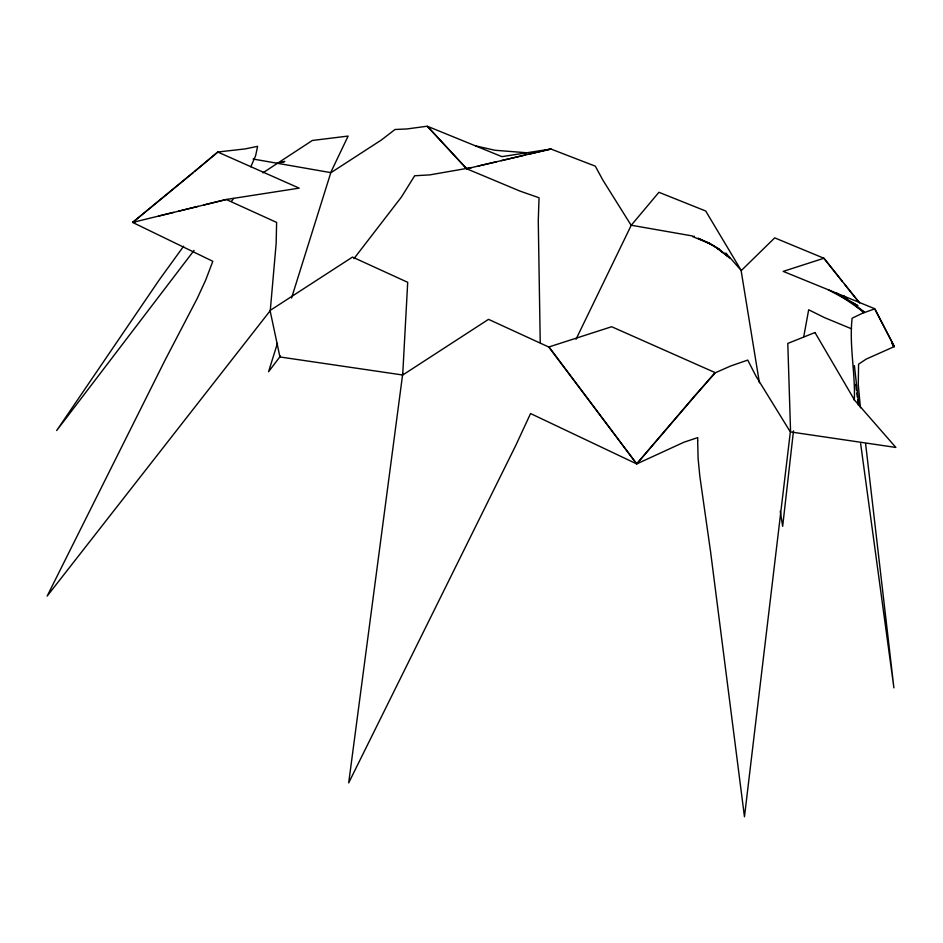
<?xml version="1.0" encoding="UTF-8"?>
<svg xmlns="http://www.w3.org/2000/svg" width="943" height="943" viewBox="0 0 943 943"><rect width="100%" height="100%" fill="white"/><g stroke="black" fill="none" stroke-linecap="round" stroke-linejoin="round"><path stroke-width="1.41" d="M793.487 430.88L782.666 526.312L780.25 511.283M803.742 336.722L808.681 309.776L824.536 317.638L851.517 328.801M291.552 298.012L330.769 172.793L381.42 139.977L395.023 129.486L406.81 128.967L427.191 126.221L462.565 164.33M277.419 343.335L268.566 371.719L280.484 356.03M250.826 166.805L255.647 155.607L257.616 146.33L245.168 148.911L217.656 152.023L194.671 171.485M576.02 339.268L631.197 225.377L602.86 180.101L595.292 166.157L550.96 149.053L529.07 154.086M183.614 246.229L159.273 279.847L56.674 430.55L194.081 250.39M353.967 258.63L401.4 197.063L414.661 175.775L429.925 174.868L471.712 167.559M231.412 201.342L233.711 198.395M193.362 172.569L132.621 222.395L133.918 222.218M262.908 172.84L312.357 140.472L348.12 136.075L330.675 172.616L253.054 159.025M874.856 308.821L862.503 313.229L852.13 318.204C849.065 345.515 855.454 372.839 854.323 400.233M279.116 163.009L284.833 161.418L276.936 163.351M178.604 211.173L197.995 206.399M135.509 221.723L132.633 222.43L212.823 261.294L205.668 280.118L197.264 298.377L164.942 360.367L47.15 596.094L270.276 310.612L276.146 243.577L276.617 222.418L226.285 199.515L203.947 204.937M158.601 216.053L173.653 212.387M501.228 160.675L525.074 155.029M478.136 166.062L496.537 161.772M526.854 152.766L494.922 150.255L475.59 145.882M692.445 235.962L631.268 225.236L658.921 192.289L705.706 211.008L741.316 270.617L728.373 255.836M693.742 236.186L694.378 236.304M692.634 236.622L710.067 243.6L698.044 238.261L712.484 245.086L719.226 249.341L707.969 242.575L714.935 246.606L727.442 255.954L717.434 248.15L729.67 258.064M892.915 345.987L894.341 346.564L866.275 359.071L858.578 364.151L858.271 384.732L860.44 407.8M828.331 289.796L857.882 305.709L847.073 299.355M844.68 297.941L836.264 293.002L864.271 312.062L854.134 304.094M847.38 298.778L843.997 296.126L847.309 298.896M853.934 304.424L863.871 312.722M463.154 164.966L466.573 168.738L519.982 191.099L539.042 197.759L538.264 220.78L540.233 342.674M727.524 254.881L725.851 252.96M893.21 345.173L894.341 346.564L874.597 308.667L783.197 271.384L823.911 258.252L842.429 281.592M858.943 302.161L844.61 284.326M859.568 302.986L823.911 258.252L774.71 237.872L741.139 270.712L759.41 382.764M891.583 343.134L894.318 346.576L875.446 310.035M856.751 393.066L857.352 397.192M857.741 399.938L858.543 405.455M865.615 443.705L893.905 687.871L860.629 443.552M858.79 404.795L854.405 365.625M855.725 384.367L856.385 390.154M697.667 440.617L698.115 458.557L699.859 476.486L710.609 551.985L744.463 816.779L790.352 431.941L756.038 376.281L747.74 360.085L730.648 366.002L715.36 372.756L694.519 396.013L636.761 463.897L684.017 442.184L697.761 437.611L697.667 440.617M402.767 373.487L348.698 782.867L515.951 445.061L530.555 413.541L636.643 463.885L715.042 372.579L611.653 326.726L548.991 346.941L636.69 463.862L548.779 347.036L488.521 319.347L402.744 375.008L279.941 356.961L270.063 310.495L352.505 257.074L407.706 282.322L402.767 373.487M217.892 152.094L132.68 222.418L226.509 199.433L299.179 188.14L217.892 152.094M814.988 332.537L787.794 343.429L790.576 431.941L895.85 447.442L854.606 400.197L814.988 332.537M550.83 149.041L466.644 168.762L427.438 126.279L501.888 156.644L550.83 149.041"/></g></svg>
